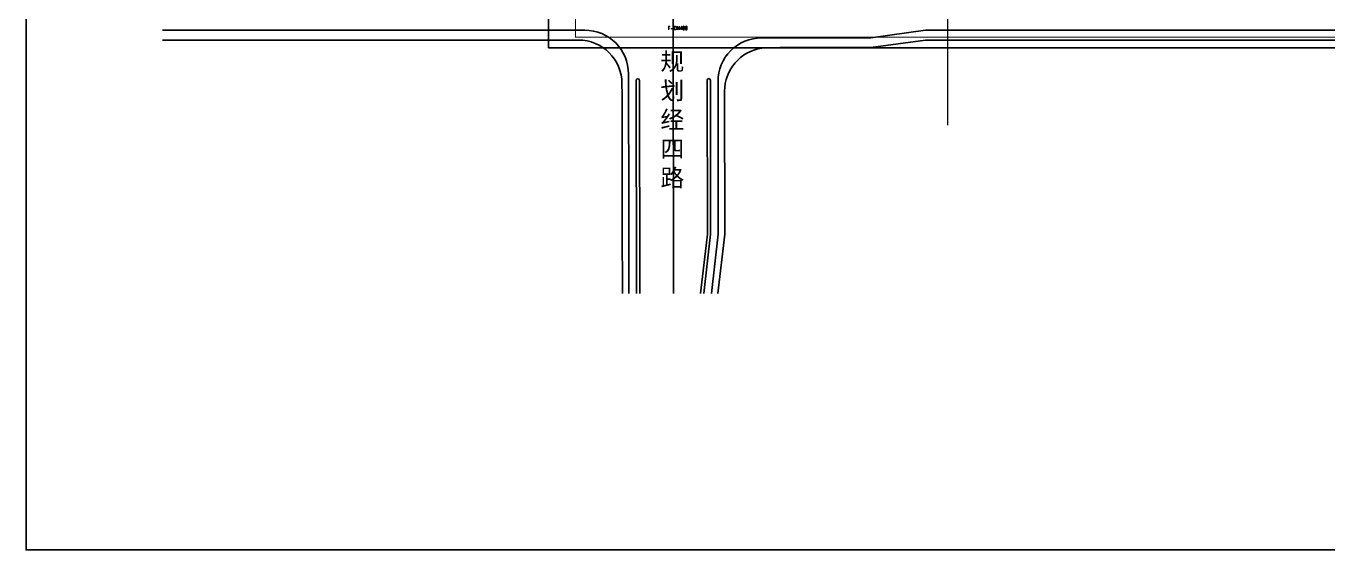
# Model space of a CAD drawing. Header units: metres. Extents: x 497246 to 997717, y 2998582 to 5998198.
# Drawn here: x 497246 to 497842, y 2998638 to 2998878 of the extents above; entities that cross this region are included whole.
import ezdxf
from ezdxf.enums import TextEntityAlignment as Align

# ---------------------------------------------------------------- set-up
doc = ezdxf.new("R2010")
doc.units = ezdxf.units.M
doc.header["$LTSCALE"] = 1000
doc.linetypes.add('DASHDOT', pattern=[1, 0.5, -0.25, 0, -0.25])
doc.layers.get('0').update_dxf_attribs({"linetype": 'CONTINUOUS'})
for name, color, linetype in [('0-设计车行道边线', 5, 'CONTINUOUS'), ('00-路名', 210, 'CONTINUOUS'), ('00侧分带', 3, 'CONTINUOUS'), ('PIPE-雨水', 4, 'CONTINUOUS'), ('RD-中线', 1, 'DASHDOT'), ('RD-侧石线', 5, 'CONTINUOUS'), ('RD-红线', 7, 'CONTINUOUS'), ('z_图框', 7, 'CONTINUOUS'), ('用地边界', 7, 'CONTINUOUS')]:
    doc.layers.add(name, color=color, linetype=linetype)
doc.styles.add('HZTXT', font='txt', dxfattribs={"width": 0.7, "bigfont": 'HZTXT'})
doc.styles.add('TG_LINETYPE', font='SIMPLEX', dxfattribs={"width": 0.8, "height": 3, "bigfont": 'HZTXT'})
doc.styles.add('正等线体', font='simhei.ttf')
doc.linetypes.add('TG_Y', pattern='A,2,-0.3,["Y",TG_LINETYPE,S=0.1,R=0,X=-0.23,Y=-0.15],0', length=2.3)
doc.linetypes.add('TG_Y2', pattern='A,2,-0.6,["Y2",TG_LINETYPE,S=0.1,R=0,X=-0.52,Y=-0.15],0', length=2.6)

msp = doc.modelspace()

# ---------------------------------------------------------------- linework, layer by layer
at = {"color": 0, "ltscale": 10}
msp.add_lwpolyline([(497245.79, 2999321.61), (498246.06, 2999321.61), (498246.06, 2998637.56), (497245.79, 2998637.56)], close=True, dxfattribs=at)
at = {"layer": '0-设计车行道边线'}
msp.add_line((497684.16, 2998875.83), (497682.09, 2998875.83), dxfattribs=at)
at = {"layer": '00侧分带', "ltscale": 100}
for p, q in [((497525.32, 2998852.84), (497525.49, 2998755.1)), ((497526.82, 2998852.84), (497526.99, 2998755.1)), ((497557.82, 2998852.9), (497557.94, 2998782.33)), ((497559.32, 2998852.9), (497559.44, 2998782.33))]:
    msp.add_line(p, q, dxfattribs=at)
for points in [[(497554.82, 2998755.1), (497557.94, 2998782.33)], [(497559.44, 2998782.33), (497556.31, 2998755.1)]]:
    msp.add_lwpolyline(points, dxfattribs=at)
for centre in [(497526.07, 2998852.84), (497558.57, 2998852.9)]:
    msp.add_arc(centre, 0.75, 0.10213, 180.10213, dxfattribs=at)
at = {"layer": 'PIPE-雨水', "color": 140, "linetype": 'TG_Y2', "ltscale": 0.005, "const_width": 0.525}
msp.add_lwpolyline([(497668.03, 2998890.51), (497668.03, 2998832.25)], dxfattribs=at)
at = {"layer": 'RD-中线', "color": 6, "linetype": 'DASHDOT', "ltscale": 80}
msp.add_line((497541.77, 2999162.63), (497542.49, 2998755.1), dxfattribs=at)
msp.add_line((497541.77, 2999162.63), (497542.49, 2998755.1), dxfattribs=at)
at = {"layer": 'RD-侧石线', "color": 5, "ltscale": 0.1}
for q in [(497521.81, 2998855.83), (497521.99, 2998755.1)]:
    msp.add_line((497521.93, 2998791.15), q, dxfattribs=at)
for points in [[(497308.3, 2998875.83), (497501.85, 2998875.83)], [(498034.8, 2998875.83), (497657.82, 2998875.83), (497632.83, 2998872.33), (497582.82, 2998872.33)]]:
    msp.add_lwpolyline(points, dxfattribs=at)
msp.add_lwpolyline([(497559.81, 2998755.1), (497562.94, 2998782.33), (497562.82, 2998852.3, -0.414736), (497582.82, 2998872.33)], format="xyb", dxfattribs=at)
msp.add_arc((497501.81, 2998855.83), 20, 0.00008, 89.99992, dxfattribs=at)
at = {"layer": 'RD-红线', "ltscale": 0.1}
for points in [[(497308.3, 2998871.33), (497493.78, 2998871.33), (497498.82, 2998871.33)], [(497518.82, 2998851.37), (497518.83, 2998846.29), (497518.94, 2998785.13)], [(497518.99, 2998755.1), (497518.94, 2998785.13)]]:
    msp.add_lwpolyline(points, dxfattribs=at)
for points in [[(497518.82, 2998851.37, 0.413692), (497498.82, 2998871.33, 0.413692)], [(497582.84, 2998867.61, 0.370949), (497565.83, 2998847.83), (497565.94, 2998782.33), (497562.81, 2998755.1)]]:
    msp.add_lwpolyline(points, format="xyb", dxfattribs=at)
at = {"layer": 'z_图框'}
msp.add_lwpolyline([(497485.08, 2998867.69), (498079.58, 2998867.69), (498079.58, 2999288.19), (497485.08, 2999288.19)], close=True, dxfattribs=at)
at = {"layer": 'z_图框', "const_width": 0.5}
msp.add_lwpolyline([(497497.58, 2998872.69), (498074.58, 2998872.69), (498074.58, 2999283.19), (497497.58, 2999283.19)], close=True, dxfattribs=at)
at = {"layer": '用地边界', "color": 0}
msp.add_lwpolyline([(497562.81, 2998755.1), (497565.94, 2998782.33), (497565.83, 2998847.83, -0.370949), (497582.84, 2998867.61), (497583.93, 2998867.74), (497585.27, 2998867.82), (497591.18, 2998867.83), (497632.83, 2998867.83), (497657.82, 2998871.33), (498034.8, 2998871.33)], format="xyb", dxfattribs=at)

# ---------------------------------------------------------------- texts
at = {"layer": '00-路名', "color": 0, "linetype": 'Continuous', "insert": (497536.44, 2998865.49), "char_height": 8, "width": 1437.5888, "attachment_point": 1, "style": '正等线体'}
msp.add_mtext('规\\P划\\P经\\P四\\P路', dxfattribs=at)
at = {"layer": 'PIPE-雨水', "color": 30, "linetype": 'TG_Y', "ltscale": 800, "style": 'HZTXT', "width": 0.7}
msp.add_text('F-DN400', height=1.69, rotation=0, dxfattribs=at).set_placement((497544.38, 2998876.78, 9.8), align=Align.MIDDLE)

doc.saveas('drawing.dxf')
